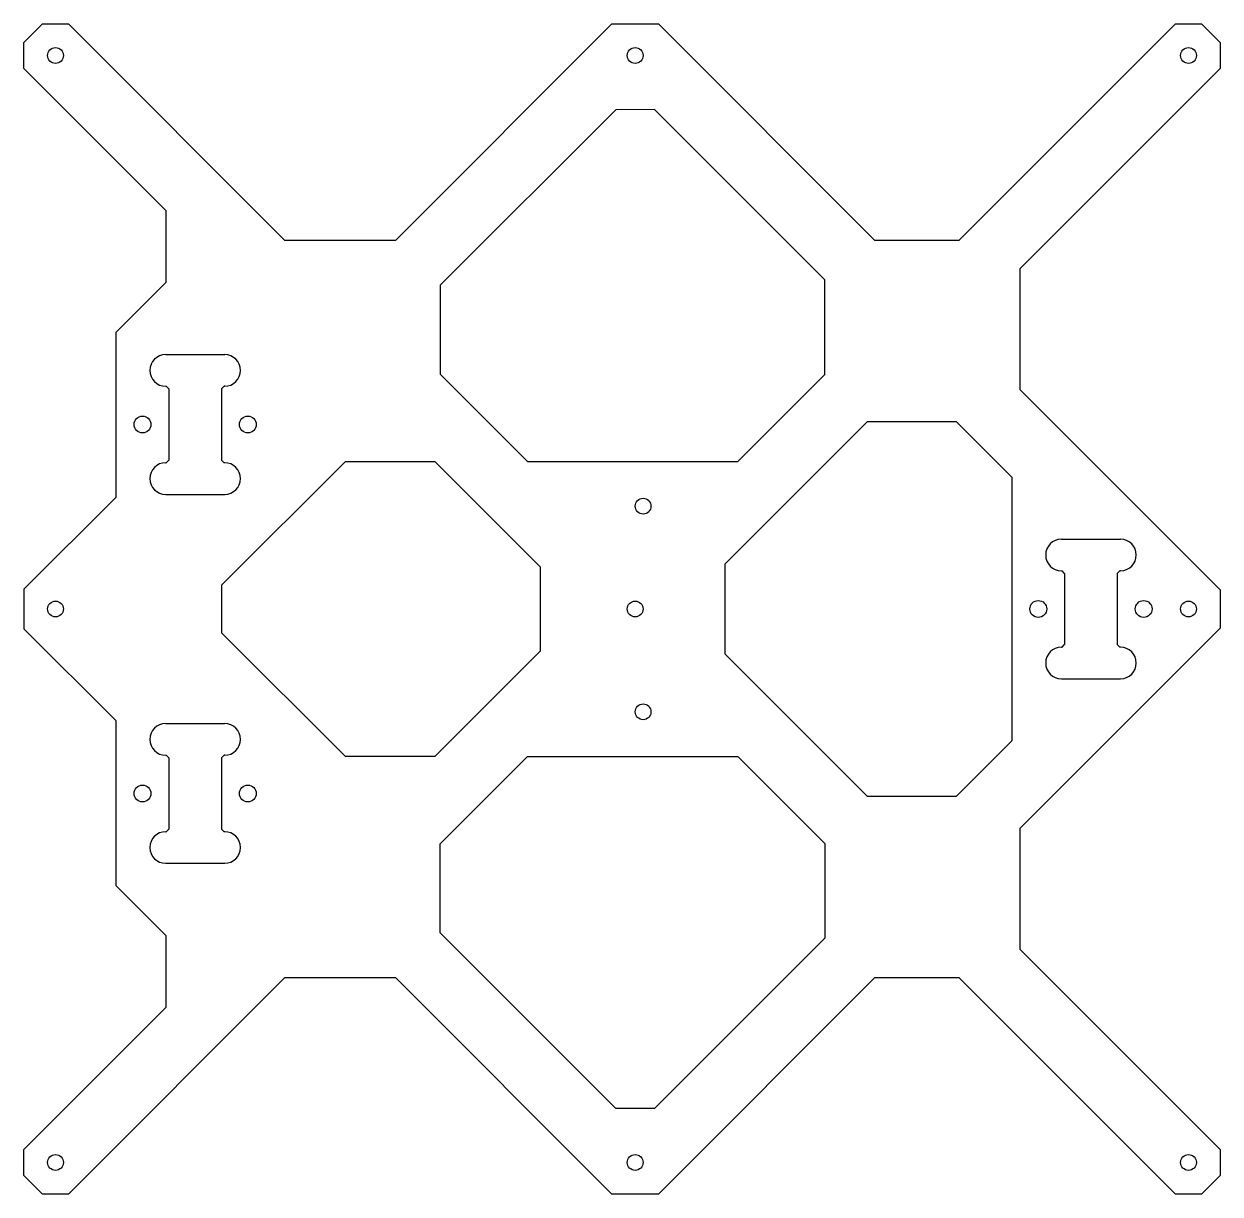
# Model space of a CAD drawing. Header units: inches. Extents: x 14 to 241, y 11 to 233.
import ezdxf

# ---------------------------------------------------------------- set-up
doc = ezdxf.new("R2010")
doc.units = ezdxf.units.IN
doc.header["$MEASUREMENT"] = 0
doc.layers.add('M3', color=3, linetype='Continuous', lineweight=25)

msp = doc.modelspace()

# ---------------------------------------------------------------- linework, layer by layer
for p, q in [((13.9, 228.99), (17.41, 232.51)), ((17.41, 232.51), (22.38, 232.51)), ((22.38, 232.51), (63.38, 191.51)), ((84.5, 191.51), (125.5, 232.51)), ((125.5, 232.51), (134.3, 232.51)), ((134.3, 232.51), (175.3, 191.51)), ((191.41, 191.51), (232.41, 232.51)), ((232.41, 232.51), (237.38, 232.51)), ((237.38, 232.51), (240.9, 228.99)), ((13.9, 224.02), (13.9, 228.99)), ((240.9, 228.99), (240.9, 224.02)), ((40.9, 197.02), (13.9, 224.02)), ((240.9, 224.02), (202.9, 186.02)), ((126.22, 216.24), (92.9, 182.92)), ((133.58, 216.25), (126.22, 216.24)), ((165.9, 183.94), (133.58, 216.25)), ((40.9, 183.51), (40.9, 197.02)), ((63.38, 191.51), (84.5, 191.51)), ((175.3, 191.51), (191.41, 191.51)), ((165.9, 165.99), (165.9, 183.94)), ((202.9, 186.02), (202.9, 163.17)), ((31.4, 174.01), (40.9, 183.51)), ((92.9, 182.92), (92.9, 166.07)), ((31.4, 142.75), (31.4, 174.01)), ((40.8, 169.76), (52, 169.76)), ((92.9, 166.07), (109.46, 149.51)), ((149.41, 149.51), (165.9, 165.99)), ((40.8, 163.76), (40.9, 163.76)), ((41.4, 163.26), (40.9, 163.76)), ((51.4, 163.26), (51.9, 163.76)), ((52, 163.76), (51.9, 163.76)), ((41.4, 163.26), (41.4, 149.76)), ((51.4, 163.26), (51.4, 149.76)), ((202.9, 163.17), (240.9, 125.17)), ((173.91, 157.04), (146.9, 130.02)), ((190.88, 157.04), (173.91, 157.04)), ((201.4, 146.52), (190.88, 157.04)), ((40.8, 149.26), (40.9, 149.26)), ((40.9, 149.26), (41.4, 149.76)), ((51.9, 149.26), (51.4, 149.76)), ((51.4, 126.01), (74.9, 149.51)), ((52, 149.26), (51.9, 149.26)), ((74.9, 149.51), (91.88, 149.51)), ((91.88, 149.51), (111.9, 129.48)), ((109.46, 149.51), (149.41, 149.51)), ((201.4, 146.52), (201.4, 96.49)), ((40.8, 143.26), (52, 143.26)), ((13.9, 125.25), (31.4, 142.75)), ((210.8, 134.76), (222, 134.76)), ((111.9, 129.48), (111.9, 113.53)), ((146.9, 130.02), (146.9, 112.99)), ((210.8, 128.76), (210.9, 128.76)), ((211.4, 128.26), (210.9, 128.76)), ((211.4, 128.26), (211.4, 114.76)), ((221.4, 128.26), (221.9, 128.76)), ((221.4, 128.26), (221.4, 114.76)), ((222, 128.76), (221.9, 128.76)), ((13.9, 125.25), (13.9, 117.77)), ((51.4, 126.01), (51.4, 117.01)), ((240.9, 125.17), (240.9, 117.84)), ((31.4, 100.27), (13.9, 117.77)), ((74.9, 93.51), (51.4, 117.01)), ((240.9, 117.84), (202.9, 79.84)), ((111.9, 113.53), (91.88, 93.51)), ((210.8, 114.26), (210.9, 114.26)), ((210.9, 114.26), (211.4, 114.76)), ((221.9, 114.26), (221.4, 114.76)), ((222, 114.26), (221.9, 114.26)), ((146.9, 112.99), (173.91, 85.98)), ((210.8, 108.26), (222, 108.26)), ((31.4, 69.01), (31.4, 100.27)), ((40.8, 99.76), (52, 99.76)), ((190.88, 85.98), (201.4, 96.49)), ((40.8, 93.76), (40.9, 93.76)), ((41.4, 93.26), (40.9, 93.76)), ((41.4, 93.26), (41.4, 79.76)), ((51.4, 93.26), (51.9, 93.76)), ((51.4, 93.26), (51.4, 79.76)), ((52, 93.76), (51.9, 93.76)), ((91.88, 93.51), (74.9, 93.51)), ((92.9, 76.94), (109.46, 93.51)), ((109.46, 93.51), (149.41, 93.51)), ((149.41, 93.51), (165.9, 77.02)), ((173.91, 85.98), (190.88, 85.98)), ((40.9, 79.26), (41.4, 79.76)), ((51.9, 79.26), (51.4, 79.76)), ((202.9, 79.84), (202.9, 56.99)), ((40.8, 79.26), (40.9, 79.26)), ((52, 79.26), (51.9, 79.26)), ((92.9, 60.09), (92.9, 76.94)), ((165.9, 77.02), (165.9, 59.08)), ((40.8, 73.26), (52, 73.26)), ((40.9, 59.51), (31.4, 69.01)), ((40.9, 45.99), (40.9, 59.51)), ((126.22, 26.77), (92.9, 60.09)), ((165.9, 59.08), (133.58, 26.76)), ((202.9, 56.99), (240.9, 18.99)), ((63.38, 51.51), (22.38, 10.51)), ((84.5, 51.51), (63.38, 51.51)), ((125.5, 10.51), (84.5, 51.51)), ((175.3, 51.51), (134.3, 10.51)), ((191.41, 51.51), (175.3, 51.51)), ((232.41, 10.51), (191.41, 51.51)), ((13.9, 18.99), (40.9, 45.99)), ((133.58, 26.76), (126.22, 26.77)), ((13.9, 14.02), (13.9, 18.99)), ((240.9, 18.99), (240.9, 14.02)), ((17.41, 10.51), (13.9, 14.02)), ((240.9, 14.02), (237.38, 10.51)), ((22.38, 10.51), (17.41, 10.51)), ((134.3, 10.51), (125.5, 10.51)), ((237.38, 10.51), (232.41, 10.51))]:
    msp.add_line(p, q)
for centre in [(36.4, 156.51), (56.4, 156.51), (206.4, 121.51), (226.4, 121.51), (36.4, 86.51), (56.4, 86.51)]:
    msp.add_circle(centre, 1.6)
for centre, start, end in [((40.8, 166.76), 90, 270), ((52, 166.76), 270, 90), ((40.8, 146.26), 90, 270), ((52, 146.26), 270, 90), ((210.8, 131.76), 90, 270), ((222, 131.76), 270, 90), ((210.8, 111.26), 90, 270), ((222, 111.26), 270, 90), ((40.8, 96.76), 90, 270), ((52, 96.76), 270, 90), ((40.8, 76.26), 90, 270), ((52, 76.26), 270, 90)]:
    msp.add_arc(centre, 3, start, end)
at = {"layer": 'M3'}
for centre in [(19.9, 226.51), (129.9, 226.51), (234.9, 226.51), (131.4, 141.01), (19.9, 121.51), (129.9, 121.51), (234.9, 121.51), (131.4, 102.01), (19.9, 16.51), (129.9, 16.51), (234.9, 16.51)]:
    msp.add_circle(centre, 1.5, dxfattribs=at)

doc.saveas('drawing.dxf')
